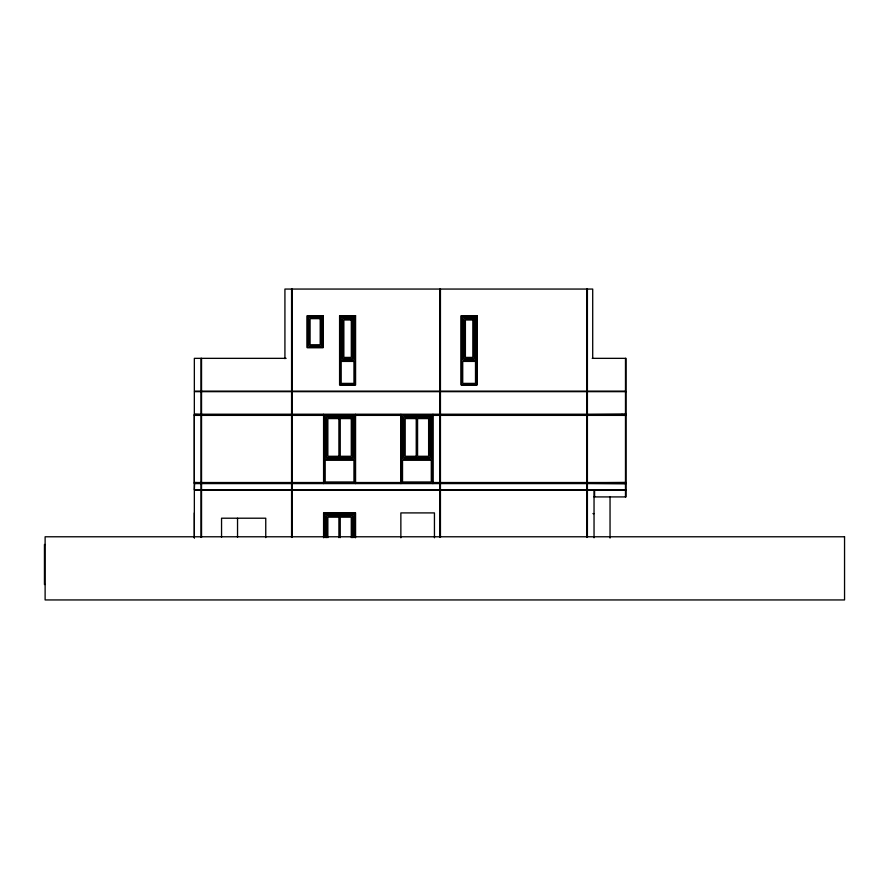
<?xml version="1.0" encoding="UTF-8"?>
<svg xmlns="http://www.w3.org/2000/svg" width="889" height="889" viewBox="0 0 889 889"><rect width="100%" height="100%" fill="white"/><g stroke="black" fill="none" stroke-linecap="round" stroke-linejoin="round"><path stroke-width="1.33" d="M194.335 537.923L194.335 512.909M194.335 483.316L194.335 414.585M201.003 415.107L194.335 415.374L201.003 415.374M201.003 391.66L201.003 489.717L194.347 489.717L194.602 483.327L201.003 483.327M587.396 414.574L626.023 414.307L587.396 414.307M587.396 482.794L626.023 482.527L587.396 482.527M286.125 358.345L194.347 358.345L194.347 391.127L291.581 391.127L291.581 289.058M592.218 358.345L626.023 358.345L626.023 391.127L587.396 391.127L587.396 289.058M201.003 414.307L194.335 414.307L201.003 414.574M201.536 414.307L291.581 414.307M292.114 414.307L439.899 414.307M440.433 414.307L586.862 414.307M201.536 414.574L291.581 414.574M292.114 414.574L323.585 414.574M355.567 414.574L400.928 414.574M432.899 414.574L439.899 414.574M440.433 414.574L586.862 414.574M201.536 415.107L291.581 415.107M292.114 415.107L323.585 415.107M355.567 415.107L400.928 415.107M432.899 415.107L439.899 415.107M440.433 415.107L586.862 415.107M587.396 415.107L626.023 415.374L587.396 415.374M201.536 415.374L291.581 415.374M292.114 415.374L323.585 415.374M355.567 415.374L400.928 415.374M432.899 415.374L439.899 415.374M440.433 415.374L586.862 415.374M338.909 418.575L327.852 418.575L327.852 456.279L338.909 456.279M416.241 418.575L405.195 418.575L405.195 456.279L416.241 456.279M201.003 482.527L194.335 482.527L201.003 482.794M201.536 482.527L291.581 482.527M292.114 482.527L323.585 482.527M355.567 482.527L400.928 482.527M432.899 482.527L439.899 482.527M440.433 482.527L586.862 482.527M201.536 482.794L291.581 482.794M292.114 482.794L323.585 482.794M355.567 482.794L400.928 482.794M432.899 482.794L439.899 482.794M440.433 482.794L586.862 482.794M201.536 483.327L291.581 483.327M292.114 483.327L323.585 483.327M355.567 483.327L400.928 483.327M432.899 483.327L439.899 483.327M440.433 483.327L586.862 483.327M587.396 483.327L626.023 483.594L587.396 483.594M194.335 483.594L201.003 483.594M201.536 483.594L291.581 483.594M292.114 483.594L439.899 483.594M440.433 483.594L586.862 483.594M291.581 489.717L201.536 489.717L201.536 358.345M439.899 489.717L292.114 489.717L292.114 391.66L439.899 391.66L439.899 537.445M291.581 490.25L194.347 490.25L194.347 537.845M439.899 490.25L292.114 490.25L292.114 537.445M594.041 496.918L626.023 496.918L626.023 490.25L594.597 490.25L594.597 496.918M592.941 513.62L594.041 513.62M338.909 517.176L327.852 517.176L327.852 537.634M45.117 544.513L44.45 544.513L44.45 584.484L45.117 584.484M625.489 358.345L625.489 496.918M622.022 414.307L622.022 415.374M610.043 496.918L610.043 538.078M594.041 537.789L594.041 490.25L587.396 490.25L587.396 537.445M592.707 358.345L592.707 289.058L284.924 289.058L284.924 358.667M586.862 289.058L586.862 391.127L440.433 391.127L440.433 289.058M586.862 537.445L586.862 490.25L440.433 490.25L440.433 537.445M439.899 289.058L439.899 391.127L292.114 391.127L292.114 289.058M434.443 537.778L434.443 512.909L400.861 512.909L400.861 537.778M432.899 414.307L432.899 483.594M416.241 417.241L416.241 457.613M400.928 414.307L400.928 483.594M355.567 414.307L355.567 483.594M355.567 537.656L355.567 512.909L323.585 512.897L323.585 537.656M355.289 537.612L355.289 513.175L323.863 513.175L323.863 537.612M353.955 537.623L353.955 514.509L325.185 514.509L325.185 537.623M352.622 537.634L352.622 515.842L326.519 515.842L326.519 537.634M351.288 537.634L351.288 517.176L340.243 517.176L340.243 537.634M338.909 417.241L338.909 457.613M338.909 515.842L338.909 537.634M323.585 414.307L323.585 483.594M291.581 537.445L291.581 391.66L194.335 391.66L194.335 489.717M265.755 537.612L265.755 518.209L221.55 518.209L221.55 537.256M237.541 518.209L237.541 537.256M201.536 490.25L201.536 537.445M201.003 358.345L201.003 391.127M201.003 490.25L201.003 537.445M323.14 315.706L307.149 315.706L307.149 347.688L323.14 347.688L323.14 315.706M355.578 315.706L339.587 315.706L339.587 384.993L355.578 384.993L355.578 315.706M477.104 315.706L461.113 315.706L461.113 384.993L477.104 384.993L477.104 315.706M322.874 315.973L307.416 315.973L307.416 347.421L322.874 347.421L322.874 315.973M355.3 315.984L339.865 315.984L339.865 384.726L355.3 384.726L355.3 315.984M476.837 315.984L461.391 315.984L461.391 384.726L476.837 384.726L476.837 315.984M321.54 317.306L308.75 317.306L308.75 346.088L321.54 346.088L321.54 317.306M353.966 317.317L341.187 317.317L341.187 360.078L353.966 360.078L353.966 317.317M475.504 317.317L462.724 317.317L462.724 360.078L475.504 360.078L475.504 317.317M320.207 318.64L310.083 318.64L310.083 344.754L320.207 344.754L320.207 318.64M352.633 318.651L342.521 318.651L342.521 358.745L352.633 358.745L352.633 318.651M474.17 318.651L464.058 318.651L464.058 358.745L474.17 358.745L474.17 318.651M351.311 319.984L343.854 319.984L343.854 357.411L351.311 357.411L351.311 319.984M472.837 319.984L465.392 319.984L465.392 357.411L472.837 357.411L472.837 319.984M353.966 361.401L341.187 361.401L341.187 383.392L353.966 383.392L353.966 361.401M475.504 361.401L462.724 361.401L462.724 383.392L475.504 383.392L475.504 361.401M586.862 391.66L440.433 391.66L440.433 489.717L586.862 489.717L586.862 391.66M626.023 391.66L587.396 391.66L587.396 489.717L626.023 489.717L626.023 391.66M355.289 414.585L323.863 414.585L323.863 483.316L355.289 483.316L355.289 414.585M432.632 414.585L401.195 414.585L401.195 483.316L432.632 483.316L432.632 414.585M353.955 415.919L325.185 415.919L325.185 458.946L353.955 458.946L353.955 415.919M431.298 415.919L402.528 415.919L402.528 458.946L431.298 458.946L431.298 415.919M352.622 417.241L326.519 417.241L326.519 457.613L352.622 457.613L352.622 417.241M429.965 417.241L403.862 417.241L403.862 457.613L429.965 457.613L429.965 417.241M351.288 418.575L340.243 418.575L340.243 456.279L351.288 456.279L351.288 418.575M428.631 418.575L417.574 418.575L417.574 456.279L428.631 456.279L428.631 418.575M353.955 460.28L325.185 460.28L325.185 481.982L353.955 481.982L353.955 460.28M431.298 460.28L402.528 460.28L402.528 481.982L431.298 481.982L431.298 460.28M844.55 536.778L45.117 536.778L45.117 599.942L844.55 599.942L844.55 536.778"/></g></svg>
